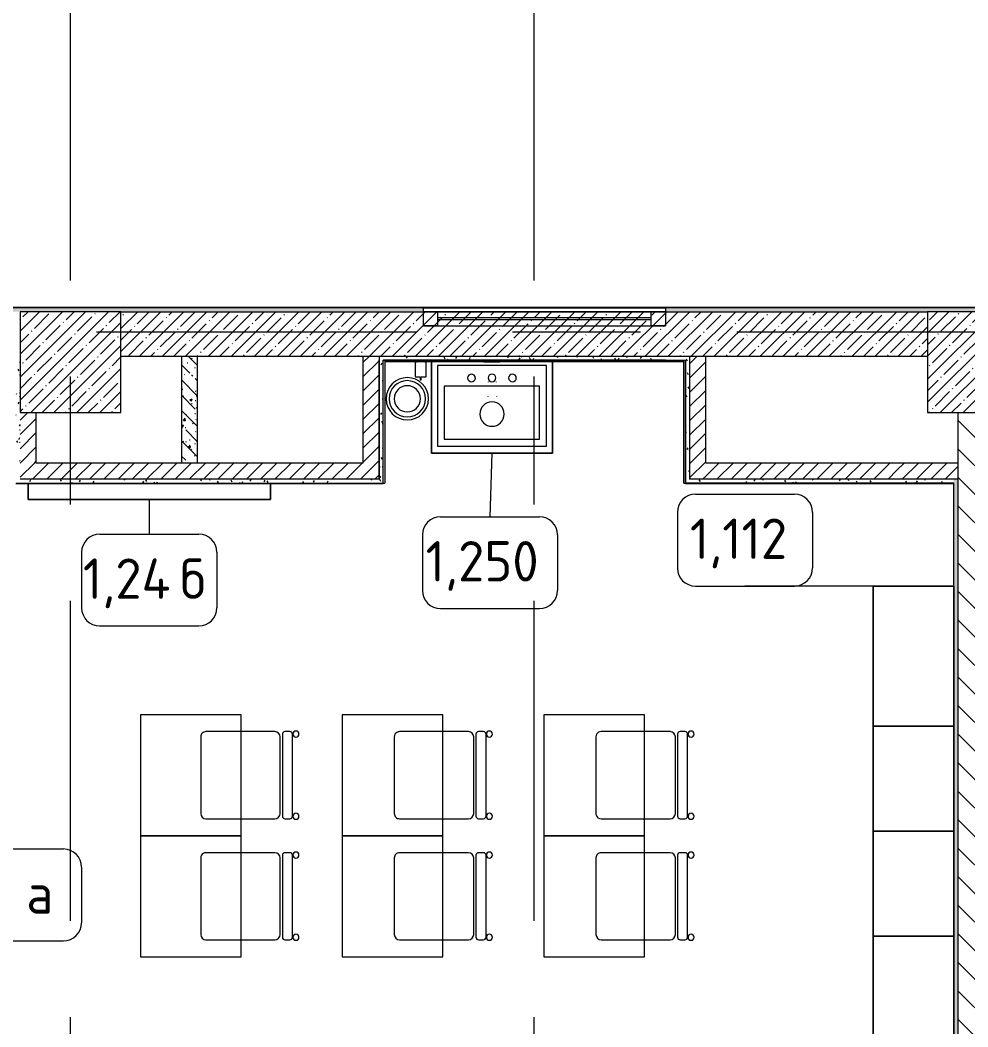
# Model space of a CAD drawing. Header units: millimetres. Extents: x 35092 to 251863, y -8553 to 29549.
# Drawn here: x 51910 to 56610, y 4355 to 9346 of the extents above; entities that cross this region are included whole.
import ezdxf

# ---------------------------------------------------------------- set-up
doc = ezdxf.new("R2010")
doc.units = ezdxf.units.MM
doc.linetypes.add('Осевая', pattern=[3175, 635, -476.25, 1587.5, -476.25])
for name, color, linetype, lineweight in [('0-1', 7, 'Continuous', 9), ('A-GENM', 7, 'Continuous', 9), ('A-GLAZ', 7, 'Continuous', 9), ('A-GLAZ-1', 7, 'Continuous', 13), ('A-WALL', 7, 'Continuous', 9), ('I-FURN-IDEN', 7, 'Continuous', 9), ('I-WALL', 7, 'Continuous', 9), ('P-SANR-FIXT', 7, 'Continuous', 9), ('P-SANR-FIXT-1', 7, 'Continuous', 13), ('S-COLS', 7, 'Continuous', 9), ('Оси-2', 7, 'Осевая', 9)]:
    doc.layers.add(name, color=color, linetype=linetype, lineweight=lineweight)
for name, color, linetype, lineweight, true_color in [('A-WALL-1', 9, 'Continuous', 9, 0x808080), ('A-WALL-FNSH-1', 9, 'Continuous', 9, 0x808080), ('I-FURN-1', 9, 'Continuous', 9, 0x808080), ('P-SANR-FIXT-2', 9, 'Continuous', 13, 0x808080)]:
    doc.layers.add(name, color=color, linetype=linetype, lineweight=lineweight, true_color=true_color)
doc.styles.add('GOST Common', font='GOST_Common.ttf', dxfattribs={"height": 200})
pattern_1 = [(45, (0, 0), (-35.35534, 35.35534), [])]
pattern_2 = [(0, (0, 0), (121.92, 30.48), [10.058, -81.382, 10.058, -81.382, -487.68]), (0, (0, 0), (121.92, 30.48), [-182.88, 10.058, -172.822, 10.058, -81.382, -213.36]), (0, (0, 0), (121.92, 30.48), [-457.2, 10.058, -50.902, 10.058, -142.342]), (120, (45.72, 15.24), (-87.356454, 90.345817), [10.058, -81.382, 10.058, -81.382, -487.68]), (120, (45.72, 15.24), (-87.356454, 90.345817), [-182.88, 10.058, -172.822, 10.058, -81.382, -213.36]), (120, (45.72, 15.24), (-87.356454, 90.345817), [-457.2, 10.058, -50.902, 10.058, -142.342]), (240, (60.96, 76.2), (-34.563546, -120.825817), [10.058, -81.382, 10.058, -81.382, -487.68]), (240, (60.96, 76.2), (-34.563546, -120.825817), [-182.88, 10.058, -172.822, 10.058, -81.382, -213.36]), (240, (60.96, 76.2), (-34.563546, -120.825817), [-457.2, 10.058, -50.902, 10.058, -142.342])]

# ---------------------------------------------------------------- blocks, each defined once
blk = doc.blocks.new('BSC_Колонна _Прямоугольная - 500х500-V3-План расстановки мебели и оборудования 2 этажа в осях 12-23')
at = {"layer": 'S-COLS'}
h = blk.add_hatch(dxfattribs=at)
h.set_pattern_fill('FP_4', color=256, style=0, pattern_type=2)
h.set_pattern_definition([(45, (-52160, -7650), (-57.02463, 57.02463), []), (45, (-52102.975, -7650), (-57.02463, 57.02463), [100.806, -20.161, 3.353, -16.808])])
h.paths.add_polyline_path([(-250, -250), (250, -250), (250, 250), (-250, 250)])
for p, q in [((250, 250), (-250, 250)), ((-250, 250), (-250, -250)), ((250, -250), (250, 250)), ((-250, -250), (250, -250))]:
    blk.add_line(p, q, dxfattribs=at)
blk = doc.blocks.new('BSC_Колонна _Прямоугольная - 500х500-V18-План расстановки мебели и оборудования 2 этажа в осях 12-23')
at = {"layer": 'S-COLS'}
h = blk.add_hatch(dxfattribs=at)
h.set_pattern_fill('FP_29', color=256, style=0, pattern_type=2)
h.set_pattern_definition([(45, (-56660, -7650), (-57.02463, 57.02463), []), (45, (-56602.975, -7650), (-57.02463, 57.02463), [100.806, -20.161, 3.353, -16.808])])
h.paths.add_polyline_path([(-250, -250), (250, -250), (250, 250), (-250, 250)])
for p, q in [((250, 250), (-250, 250)), ((-250, 250), (-250, -250)), ((250, -250), (250, 250)), ((-250, -250), (250, -250))]:
    blk.add_line(p, q, dxfattribs=at)
blk = doc.blocks.new('120_Окно_СКБ_1Ст - 120_Окно_СКБ_1Ст 400х1200 EI30-24228621-План расстановки мебели и оборудования 2 этажа в осях 12-23')
at = {"layer": 'A-GLAZ'}
for p, q in [((600, 110), (-600, 110)), ((530, 80), (-530, 80)), ((530, 70), (-530, 70)), ((-600, 40), (600, 40))]:
    blk.add_line(p, q, dxfattribs=at)
at = {"layer": 'A-GLAZ-1'}
for p, q in [((-600, 40), (-600, 110)), ((-600, 110), (-530, 110)), ((-530, 110), (-530, 40)), ((530, 40), (530, 110)), ((530, 110), (600, 110)), ((600, 110), (600, 40)), ((-530, 40), (-600, 40)), ((600, 40), (530, 40))]:
    blk.add_line(p, q, dxfattribs=at)
blk = doc.blocks.new('Мойка кухонная - Раковина Roca Victoria-N Unik 600х460 мм-V72-План расстановки мебели и оборудования 2 этажа в осях 12-23')
at = {"layer": 'P-SANR-FIXT'}
for p, q in [((270, 0), (-270, 0)), ((-270, 0), (-270, -400)), ((270, -400), (270, 0)), ((236.1, -102.3), (-236.6, -102.3)), ((-236.6, -102.3), (-236.6, -366.4)), ((236.1, -366.4), (236.1, -102.3)), ((-236.6, -366.4), (236.1, -366.4)), ((-270, -400), (270, -400))]:
    blk.add_line(p, q, dxfattribs=at)
for centre, radius, start, end in [((-101.6, -61.9), 19, 90, 180), ((-101.6, -61.9), 19, 360, 90), ((0, -61.9), 19, 360, 180), ((101.6, -61.9), 19.1, 360, 180), ((-101.6, -61.9), 19, 180, 270), ((-101.6, -61.9), 19.1, 270, 360), ((0, -61.9), 19, 180, 360), ((101.6, -61.9), 19.1, 180, 360), ((0, -241.3), 60.5, 360, 180), ((0, -241.3), 60.5, 180, 360)]:
    blk.add_arc(centre, radius, start, end, dxfattribs=at)
blk = doc.blocks.new('Стол базовый прямоугольный - 1_7а-25476368-План расстановки мебели и оборудования 2 этажа в осях 12-23')
at = {"layer": 'I-FURN-1'}
for p, q in [((250, 300), (-250, 300)), ((-250, 300), (-250, -300)), ((250, -300), (250, 300)), ((-250, -300), (250, -300))]:
    blk.add_line(p, q, dxfattribs=at)
blk = doc.blocks.new('Стул Breuer - 1_9а-V80-План расстановки мебели и оборудования 2 этажа в осях 12-23')
at = {"layer": 'I-FURN-1'}
for p, q in [((-215.9, 215.9), (-215.9, 40)), ((190.5, 241.3), (-190.5, 241.3)), ((215.9, 40), (215.9, 215.9)), ((-215.9, 40), (-215.9, -127)), ((215.9, -127), (215.9, 40)), ((-215.9, -176.2), (-215.9, -200.8)), ((203.2, -163.5), (-203.2, -163.5)), ((-190.5, -152.4), (190.5, -152.4)), ((215.9, -200.8), (215.9, -176.2)), ((-203.2, -213.5), (203.2, -213.5))]:
    blk.add_line(p, q, dxfattribs=at)
for centre, radius, start, end in [((-190.5, 215.9), 25.4, 90, 180), ((190.5, 215.9), 25.4, 0, 90), ((-190.5, -127), 25.4, 180, 270), ((190.5, -127), 25.4, 270, 360), ((-203.2, -176.2), 12.7, 90, 180), ((203.2, -176.2), 12.7, 360, 90), ((-203.5, -230.6), 15.1, 360, 180), ((-203.5, -230.6), 15.1, 180, 360), ((-203.2, -200.8), 12.7, 180, 270), ((203.7, -230.6), 15.1, 360, 180), ((203.7, -230.6), 15.1, 180, 360), ((203.2, -200.8), 12.7, 270, 360)]:
    blk.add_arc(centre, radius, start, end, dxfattribs=at)
blk = doc.blocks.new('Стул Breuer - 1_9а-V81-План расстановки мебели и оборудования 2 этажа в осях 12-23')
at = {"layer": 'I-FURN-1'}
for p, q in [((-215.9, 215.9), (-215.9, 40)), ((190.5, 241.3), (-190.5, 241.3)), ((215.9, 40), (215.9, 215.9)), ((-215.9, 40), (-215.9, -127)), ((215.9, -127), (215.9, 40)), ((-215.9, -176.2), (-215.9, -200.8)), ((203.2, -163.5), (-203.2, -163.5)), ((-190.5, -152.4), (190.5, -152.4)), ((215.9, -200.8), (215.9, -176.2)), ((-203.2, -213.5), (203.2, -213.5))]:
    blk.add_line(p, q, dxfattribs=at)
for centre, radius, start, end in [((-190.5, 215.9), 25.4, 90, 180), ((190.5, 215.9), 25.4, 60, 90), ((190.5, 215.9), 25.4, 0, 60), ((-190.5, -127), 25.4, 180, 270), ((190.5, -127), 25.4, 270, 360), ((-203.2, -176.2), 12.7, 90, 180), ((203.2, -176.2), 12.7, 360, 90), ((-203.5, -230.6), 15.1, 360, 180), ((-203.5, -230.6), 15.1, 180, 360), ((-203.2, -200.8), 12.7, 180, 270), ((203.7, -230.6), 15.1, 360, 180), ((203.7, -230.6), 15.1, 180, 360), ((203.2, -200.8), 12.7, 270, 360)]:
    blk.add_arc(centre, radius, start, end, dxfattribs=at)
blk = doc.blocks.new('Стул Breuer - 1_9а-V82-План расстановки мебели и оборудования 2 этажа в осях 12-23')
at = {"layer": 'I-FURN-1'}
for p, q in [((-215.9, 215.9), (-215.9, 0)), ((190.5, 241.3), (-190.5, 241.3)), ((215.9, 0), (215.9, 215.9)), ((-215.9, 0), (-215.9, -127)), ((215.9, -127), (215.9, 0)), ((-215.9, -176.2), (-215.9, -200.8)), ((203.2, -163.5), (-203.2, -163.5)), ((-190.5, -152.4), (190.5, -152.4)), ((215.9, -200.8), (215.9, -176.2)), ((-203.2, -213.5), (203.2, -213.5))]:
    blk.add_line(p, q, dxfattribs=at)
for centre, radius, start, end in [((-190.5, 215.9), 25.4, 135, 180), ((-190.5, 215.9), 25.4, 90, 135), ((190.5, 215.9), 25.4, 75, 90), ((190.5, 215.9), 25.4, 15, 75), ((190.5, 215.9), 25.4, 0, 15), ((-190.5, -127), 25.4, 180, 270), ((190.5, -127), 25.4, 270, 360), ((-203.2, -176.2), 12.7, 90, 180), ((203.2, -176.2), 12.7, 360, 90), ((-203.5, -230.6), 15.1, 360, 180), ((-203.5, -230.6), 15.1, 180, 360), ((-203.2, -200.8), 12.7, 180, 270), ((203.7, -230.6), 15.1, 360, 180), ((203.7, -230.6), 15.1, 180, 360), ((203.2, -200.8), 12.7, 270, 360)]:
    blk.add_arc(centre, radius, start, end, dxfattribs=at)
blk = doc.blocks.new('Стул Breuer - 1_9а-25403171-План расстановки мебели и оборудования 2 этажа в осях 12-23')
at = {"layer": 'I-FURN-1'}
for p, q in [((-215.9, 215.9), (-215.9, 0)), ((190.5, 241.3), (-190.5, 241.3)), ((215.9, 0), (215.9, 215.9)), ((-215.9, 0), (-215.9, -127)), ((215.9, -127), (215.9, 0)), ((-215.9, -176.2), (-215.9, -200.8)), ((203.2, -163.5), (-203.2, -163.5)), ((-190.5, -152.4), (190.5, -152.4)), ((215.9, -200.8), (215.9, -176.2)), ((-203.2, -213.5), (203.2, -213.5))]:
    blk.add_line(p, q, dxfattribs=at)
for centre, radius, start, end in [((-190.5, 215.9), 25.4, 90, 180), ((190.5, 215.9), 25.4, 0, 90), ((-190.5, -127), 25.4, 180, 270), ((190.5, -127), 25.4, 270, 360), ((-203.2, -176.2), 12.7, 90, 180), ((203.2, -176.2), 12.7, 360, 90), ((-203.5, -230.6), 15.1, 360, 180), ((-203.5, -230.6), 15.1, 180, 360), ((-203.2, -200.8), 12.7, 180, 270), ((203.7, -230.6), 15.1, 360, 180), ((203.7, -230.6), 15.1, 180, 360), ((203.2, -200.8), 12.7, 270, 360)]:
    blk.add_arc(centre, radius, start, end, dxfattribs=at)
blk = doc.blocks.new('Стул Breuer - 1_9а-V78-План расстановки мебели и оборудования 2 этажа в осях 12-23')
at = {"layer": 'I-FURN-1'}
for p, q in [((-215.9, 215.9), (-215.9, 0)), ((190.5, 241.3), (-190.5, 241.3)), ((215.9, 0), (215.9, 215.9)), ((-215.9, 0), (-215.9, -127)), ((215.9, -127), (215.9, 0)), ((-215.9, -176.2), (-215.9, -200.8)), ((203.2, -163.5), (-203.2, -163.5)), ((-190.5, -152.4), (190.5, -152.4)), ((215.9, -200.8), (215.9, -176.2)), ((-203.2, -213.5), (203.2, -213.5))]:
    blk.add_line(p, q, dxfattribs=at)
for centre, radius, start, end in [((-190.5, 215.9), 25.4, 105, 180), ((-190.5, 215.9), 25.4, 90, 105), ((190.5, 215.9), 25.4, 60, 90), ((190.5, 215.9), 25.4, 0, 60), ((-190.5, -127), 25.4, 180, 270), ((190.5, -127), 25.4, 270, 360), ((-203.2, -176.2), 12.7, 90, 180), ((203.2, -176.2), 12.7, 360, 90), ((-203.5, -230.6), 15.1, 360, 180), ((-203.5, -230.6), 15.1, 180, 360), ((-203.2, -200.8), 12.7, 180, 270), ((203.7, -230.6), 15.1, 360, 180), ((203.7, -230.6), 15.1, 180, 360), ((203.2, -200.8), 12.7, 270, 360)]:
    blk.add_arc(centre, radius, start, end, dxfattribs=at)
blk = doc.blocks.new('сифон - Для раковины-V169-План расстановки мебели и оборудования 2 этажа в осях 12-23')
at = {"layer": 'P-SANR-FIXT-2'}
for p, q in [((233.5, 40), (231.1, 40)), ((231.1, -40), (231.1, 40)), ((231.1, -40), (233.5, -40))]:
    blk.add_line(p, q, dxfattribs=at)
blk = doc.blocks.new('смеситель для раковины - Default-30607276-План расстановки мебели и оборудования 2 этажа в осях 12-23')
at = {"layer": '0-1'}
for p, q in [((-20.3, -17.5), (-20.3, -19.4)), ((20.3, -19.4), (20.3, -17.5))]:
    blk.add_line(p, q, dxfattribs=at)
at = {"layer": '0-1', "flags": 128}
for points in [[(-21, -89.3), (-21, -88.6), (-21, -88.2), (-21, -88), (-21, -88)], [(21, -88.3), (21, -88.3), (21, -88.5), (21, -88.9), (21, -89.1)]]:
    blk.add_lwpolyline(points, dxfattribs=at)
blk = doc.blocks.new('мусорная корзина - Round_ Metal-30590745-План расстановки мебели и оборудования 2 этажа в осях 12-23')
at = {"layer": 'P-SANR-FIXT-2'}
for radius, start, end in [(105, 0, 180), (90, 360, 180), (65, 0, 180), (105, 180, 360), (90, 180, 360), (65, 180, 360)]:
    blk.add_arc((0, 0), radius, start, end, dxfattribs=at)
blk = doc.blocks.new('TOY_Диспансер мыло - Дозатор Elegance new 11654 019001 хром-30949243-План расстановки мебели и оборудования 2 этажа в осях 12-23')
at = {"layer": 'A-GENM'}
for p, q in [((97.5, 79.7), (97.5, 12)), ((122.2, 81.7), (99.5, 81.7)), ((127.9, 96.6), (122.2, 96.6)), ((122.2, 96.6), (122.2, 81.7)), ((127.9, 81.7), (127.9, 96.6)), ((150.5, 81.7), (127.9, 81.7)), ((152.5, 12), (152.5, 79.7)), ((99.5, 10), (105, 10)), ((105, 10), (105, 7.5)), ((145, 7.5), (145, 10)), ((145, 10), (150.5, 10))]:
    blk.add_line(p, q, dxfattribs=at)
for centre, start, end in [((99.5, 79.7), 90, 180), ((150.5, 79.7), 360, 90), ((99.5, 12), 180, 270), ((150.5, 12), 270, 360)]:
    blk.add_arc(centre, 2, start, end, dxfattribs=at)
blk = doc.blocks.new('шкаф 1_112 - шкаф 1_112-V173-План расстановки мебели и оборудования 2 этажа в осях 12-23')
at = {"layer": 'I-FURN-1'}
for p, q in [((-400, 6070), (-400, 0)), ((0, 6070), (-400, 6070)), ((0, 6070), (-400, 6070)), ((-400, 6070), (-400, 5375)), ((-400, 5375), (-400, 6070)), ((-400, 6070), (0, 6070)), ((0, 5), (0, 6070)), ((0, 6070), (0, 5375)), ((-400, 5375), (0, 5375)), ((0, 5375), (-400, 5375)), ((-400, 5375), (-400, 4855)), ((-400, 4855), (-400, 5375)), ((-400, 5375), (0, 5375)), ((-400, 5375), (0, 5375)), ((0, 5375), (-400, 5375)), ((0, 5375), (0, 4855)), ((-400, 4855), (0, 4855)), ((-400, 4855), (0, 4855)), ((0, 4855), (-400, 4855)), ((0, 4855), (-400, 4855)), ((-400, 4855), (-400, 4335)), ((-400, 4335), (-400, 4855)), ((-400, 4855), (0, 4855)), ((0, 4855), (0, 4335)), ((-400, 4335), (0, 4335)), ((0, 4335), (-400, 4335)), ((-400, 4335), (-400, 3815)), ((-400, 3815), (-400, 4335)), ((-400, 4335), (0, 4335)), ((-400, 4335), (0, 4335)), ((0, 4335), (-400, 4335)), ((0, 4335), (0, 3815))]:
    blk.add_line(p, q, dxfattribs=at)
blk = doc.blocks.new('Марка_Мебель - В прямоуг_Balcon_Марка-25523697-План расстановки мебели и оборудования 2 этажа в осях 12-23')
at = {"layer": 'I-FURN-IDEN'}
for p, q in [((-2.455, 2.278), (2.455, 2.278)), ((-3.355, 1.378), (-3.355, -1.384)), ((3.355, 1.378), (3.355, -1.378)), ((-2.461, -2.278), (2.455, -2.278))]:
    blk.add_line(p, q, dxfattribs=at)
for centre, radius, start, end in [((-2.455, 1.378), 0.9, 90, 180), ((2.455, 1.378), 0.9, 0, 90), ((-2.461, -1.384), 0.893, 180, 270), ((2.455, -1.378), 0.9, 270, 0)]:
    blk.add_arc(centre, radius, start, end, dxfattribs=at)

msp = doc.modelspace()

# ---------------------------------------------------------------- hatches: boundary and pattern name
at = {"layer": 'I-WALL'}
h = msp.add_hatch(dxfattribs=at)
h.set_pattern_fill('FP_58', color=256, style=0, pattern_type=2)
h.set_pattern_definition(pattern_2)
h.paths.add_polyline_path([(74735.4, 7900), (74750, 7900), (74750, 7920), (71685, 7920), (71685, 7900), (71695, 7901.2), (71695, 7908), (71765, 7908), (71765, 7900), (72250, 7900), (72250, 7908), (72320, 7908), (72320, 7900), (73690, 7900), (73690, 7908), (73760, 7908), (73760, 7900)])
h.paths.add_polyline_path([(71645, 7900), (71645, 7920), (69310.5, 7920), (69310.5, 7900), (69320.5, 7900), (69320.5, 7908), (69390.5, 7908), (69390.5, 7900), (70605, 7900), (70605, 7908), (70675, 7908), (70675, 7900), (71089.4, 7900)])
h.paths.add_polyline_path([(68901.8, 7900), (69270.5, 7900), (69270.5, 7920), (67005, 7920), (67005, 7900), (67015, 7900), (67015, 7908), (67085, 7908), (67085, 7900), (68230.5, 7900), (68230.5, 7908), (68300.5, 7908), (68300.5, 7900), (68310.5, 7900)])
h.paths.add_polyline_path([(66714.1, 7900), (66965, 7900), (66965, 7920), (64110, 7920), (64110, 7900), (65925, 7900), (65925, 7908), (65995, 7908), (65995, 7900), (66005, 7900)])
h.paths.add_polyline_path([(62338.9, 7900), (62910, 7900), (62910, 7920), (59931, 7920), (59931, 7900), (61609.7, 7900)])
h.paths.add_polyline_path([(57431, 7900), (57431, 7920), (55110, 7920), (55110, 7900), (56910, 7900)])
h.paths.add_polyline_path([(53588.4, 7900), (53910, 7900), (53910, 7920), (50930, 7920), (50930, 7900), (52859.1, 7900)])
h.paths.add_polyline_path([(48430, 7900), (48430, 7920), (42061, 7920), (42061, 7900), (47910, 7900)])
h.paths.add_polyline_path([(39561, 7900), (39561, 7920), (38742.7, 7920), (38742.7, 7900), (39040, 7900)])
h = msp.add_hatch(dxfattribs=at)
h.set_pattern_fill('FP_17', color=256, style=0, pattern_type=2)
h.set_pattern_definition([(45, (0, 0), (-57.02463, 57.02463), []), (45, (57.025, 0), (-57.02463, 57.02463), [100.806, -20.161, 3.353, -16.808])])
h.paths.add_polyline_path([(56410, 7680), (56410, 7900), (52410, 7900), (52410, 7680), (55776, 7680)])
h = msp.add_hatch(dxfattribs=at)
h.set_pattern_fill('FP_58', color=256, style=0, pattern_type=2)
h.set_pattern_definition(pattern_2)
h.paths.add_polyline_path([(51890, 7070), (51910, 7070), (51910, 7700), (51890, 7700), (51890, 7400)])
h = msp.add_hatch(dxfattribs=at)
h.set_pattern_fill('FP_27', color=256, style=0, pattern_type=2)
h.set_pattern_definition([(135, (0, 0), (-75.43415, -75.43415), [106.68, -17.78, 3.556, -17.78]), (135, (0, 75.39), (-75.43415, -75.43415), []), (50, (0, 0), (127.52922, -11.15758), [13.335, -146.685]), (355, (0, 0), (-24.66966, 133.74002), [10.668, -117.348]), (100.451, (10.63, -0.93), (102.85973, 122.58178), [11.333, -124.663]), (46.184, (0, 35.56), (189.75516, -29.43036), [20.002, -220.027]), (96.636, (15.81, 33.1), (166.1822, 173.1996), [17, -186.995]), (351.184, (0, 35.56), (166.1839, 173.1976), [16.002, -176.022]), (21, (17.78, 26.67), (106.13027, -71.58603), [13.335, -146.685]), (326, (17.78, 26.67), (43.26188, 128.93175), [10.668, -117.348]), (71.451, (26.62, 20.7), (149.39198, 57.34505), [11.333, -124.663]), (37.5, (0, 0), (2.16223, 59.188357), [3.353, -112.573, 3.353, -115.773, -117.792]), (37.5, (0, 0), (2.16223, 59.188357), [-235.052, 3.353, -114.44]), (7.5, (0, 0), (46.77386, 70.12615), [3.353, -64.567, 3.353, -109.906, -44.894]), (7.5, (0, 0), (46.77386, 70.12615), [-181.178, 3.353, -41.542]), (327.5, (-39.65, 0), (94.91367, -4.010093), [3.353, -41.097, 3.353, -135.331, -184.023]), (327.5, (-39.65, 0), (94.91367, -4.010093), [-183.134, 3.353, -180.67]), (317.5, (-57.43, 0), (103.69057, 17.79882), [3.353, -54.432, 3.353, -88.748, -130.683]), (317.5, (-57.43, 0), (103.69057, 17.79882), [-149.885, 3.353, -127.33])])
h.paths.add_polyline_path([(52790, 7150), (52790, 7680), (52710, 7680), (52710, 7150)])
h = msp.add_hatch(dxfattribs=at)
h.set_pattern_fill('FP_22', color=256, style=0, pattern_type=2)
h.set_pattern_definition(pattern_1)
h.paths.add_polyline_path([(53610, 7070), (53690, 7070), (53690, 7680), (53610, 7680), (53610, 7150)])
h = msp.add_hatch(dxfattribs=at)
h.set_pattern_fill('FP_58', color=256, style=0, pattern_type=2)
h.set_pattern_definition(pattern_2)
h.paths.add_polyline_path([(55209, 7660), (55210, 7660), (55210, 7680), (53690, 7680), (53690, 7660), (55110, 7660)])
h = msp.add_hatch(dxfattribs=at)
h.set_pattern_fill('FP_58', color=256, style=0, pattern_type=2)
h.set_pattern_definition(pattern_2)
h.paths.add_polyline_path([(53710, 7050), (53710, 7660), (53690, 7660), (53690, 7050)])
h = msp.add_hatch(dxfattribs=at)
h.set_pattern_fill('FP_58', color=256, style=0, pattern_type=2)
h.set_pattern_definition(pattern_2)
h.paths.add_polyline_path([(55210, 7070), (55230, 7070), (55230, 7680), (55210, 7680), (55210, 7282.5)])
h = msp.add_hatch(dxfattribs=at)
h.set_pattern_fill('FP_22', color=256, style=0, pattern_type=2)
h.set_pattern_definition(pattern_1)
h.paths.add_polyline_path([(55310, 7070), (55310, 7680), (55230, 7680), (55230, 7070)])
h = msp.add_hatch(dxfattribs=at)
h.set_pattern_fill('FP_22', color=256, style=0, pattern_type=2)
h.set_pattern_definition(pattern_1)
h.paths.add_polyline_path([(51990, 7150), (51990, 7400), (51910, 7400), (51910, 7150)])
h = msp.add_hatch(dxfattribs=at)
h.set_pattern_fill('FP_19', color=256, style=0, pattern_type=2)
h.set_pattern_definition([(135, (0, 0), (-70.71068, -70.71068), [])])
h.paths.add_polyline_path([(56760, 425), (56760, 7400), (56560, 7400), (56560, 425)])
h = msp.add_hatch(dxfattribs=at)
h.set_pattern_fill('FP_22', color=256, style=0, pattern_type=2)
h.set_pattern_definition(pattern_1)
h.paths.add_polyline_path([(53610, 7070), (53610, 7150), (51910, 7150), (51910, 7070), (52859.1, 7070)])
h = msp.add_hatch(dxfattribs=at)
h.set_pattern_fill('FP_22', color=256, style=0, pattern_type=2)
h.set_pattern_definition(pattern_1)
h.paths.add_polyline_path([(56258.5, 7070), (56258.5, 7150), (55310, 7150), (55310, 7070), (55776, 7070)])
h = msp.add_hatch(dxfattribs=at)
h.set_pattern_fill('FP_22', color=256, style=0, pattern_type=2)
h.set_pattern_definition(pattern_1)
h.paths.add_polyline_path([(56540, 7070), (56560, 7070), (56560, 7150), (56258.5, 7150), (56258.5, 7070)])
h = msp.add_hatch(dxfattribs=at)
h.set_pattern_fill('FP_58', color=256, style=0, pattern_type=2)
h.set_pattern_definition(pattern_2)
h.paths.add_polyline_path([(53690, 7050), (53690, 7070), (51890, 7070), (51890, 7050), (52859.1, 7050)])
h = msp.add_hatch(dxfattribs=at)
h.set_pattern_fill('FP_58', color=256, style=0, pattern_type=2)
h.set_pattern_definition(pattern_2)
h.paths.add_polyline_path([(56539, 7050), (56540, 7050), (56540, 7070), (55210, 7070), (55210, 7050), (55776, 7050)])
h = msp.add_hatch(dxfattribs=at)
h.set_pattern_fill('FP_58', color=256, style=0, pattern_type=2)
h.set_pattern_definition(pattern_2)
h.paths.add_polyline_path([(56540, 470), (56560, 470), (56560, 7070), (56540, 7070), (56540, 471)])

# ---------------------------------------------------------------- linework, layer by layer
at = {"layer": 'A-WALL'}
for p, q in [((53910, 7920), (50930, 7920)), ((57431, 7920), (55110, 7920)), ((53690, 7680), (53690, 7660)), ((53690, 7070), (53690, 7660)), ((53690, 7660), (53690, 7070)), ((53710, 7659), (53711, 7659)), ((55110, 7660), (55209, 7660)), ((55209, 7659), (55209, 7660)), ((55210, 7070), (55210, 7660)), ((56560, 7400), (56560, 425)), ((56540, 7050), (55210, 7050)), ((56540, 470), (56540, 7050))]:
    msp.add_line(p, q, dxfattribs=at)
at = {"layer": 'A-WALL-1'}
for p, q in [((52410, 7900), (55110, 7900)), ((53910, 7900), (53910, 7920)), ((55110, 7920), (55110, 7900)), ((55110, 7900), (56410, 7900)), ((52410, 7680), (56410, 7680)), ((52710, 7680), (52710, 7150)), ((52790, 7150), (52790, 7680)), ((53610, 7680), (53610, 7150)), ((53710, 7050), (53710, 7660)), ((55209, 7660), (55210, 7660)), ((55230, 7680), (55230, 7070)), ((55310, 7150), (55310, 7680)), ((51990, 7150), (51990, 7400)), ((53610, 7150), (51990, 7150)), ((56560, 7150), (55310, 7150)), ((51890, 7050), (53710, 7050)), ((53690, 7070), (51910, 7070)), ((56560, 7070), (55230, 7070))]:
    msp.add_line(p, q, dxfattribs=at)
at = {"layer": 'A-WALL-FNSH-1'}
for p, q in [((57431, 7921), (50930, 7921)), ((55110, 7660), (53710, 7660)), ((53711, 7659), (55209, 7659)), ((53711, 7049), (53711, 7659)), ((55209, 7659), (55209, 7049)), ((51889, 7049), (53711, 7049)), ((55209, 7049), (56539, 7049)), ((55210, 7050), (55210, 7070)), ((56539, 7049), (56539, 471))]:
    msp.add_line(p, q, dxfattribs=at)
at = {"layer": 'I-FURN-1'}
for p, q in [((53950, 7652), (53950, 7199)), ((53950, 7199), (53950, 7652)), ((54550, 7199), (54550, 7652)), ((54550, 7652), (54550, 7199)), ((53950, 7199), (54550, 7199)), ((54550, 7199), (53950, 7199)), ((51950, 7050), (51950, 6970)), ((51950, 6970), (51950, 7050)), ((53150.9, 6970), (53150.9, 7050)), ((53150.9, 7050), (53150.9, 6970)), ((51950, 6970), (53150.9, 6970)), ((53150.9, 6970), (51950, 6970))]:
    msp.add_line(p, q, dxfattribs=at)
at = {"layer": 'I-FURN-IDEN'}
for p, q in [((54250, 7199), (54240.1, 6883.8)), ((52550.4, 6970), (52550.4, 6797.7)), ((56340, 6540), (55504.7, 6540))]:
    msp.add_line(p, q, dxfattribs=at)
at = {"layer": 'I-WALL'}
for p, q in [((53910, 7920), (55110, 7920)), ((55201.5, 7652), (53718, 7652)), ((53718, 7652), (53718, 7050)), ((55201.5, 7050), (55201.5, 7652)), ((55209.5, 7660), (55209.5, 7050)), ((53710, 7050), (53718, 7050)), ((55201.5, 7050), (55209.5, 7050))]:
    msp.add_line(p, q, dxfattribs=at)
at = {"layer": 'Оси-2'}
for p, q in [((52160, 593.7), (52160, 24898.1)), ((54460, 593.7), (54460, 24898.1)), ((38477.2, 7800), (82200, 7800))]:
    msp.add_line(p, q, dxfattribs=at)

# ---------------------------------------------------------------- block references
at = {"layer": 'A-GLAZ'}
msp.add_blockref('120_Окно_СКБ_1Ст - 120_Окно_СКБ_1Ст 400х1200 EI30-24228621-План расстановки мебели и оборудования 2 этажа в осях 12-23', (54510, 7790), dxfattribs=at)
at = {"layer": 'I-FURN-1'}
for name, p in [('шкаф 1_112 - шкаф 1_112-V173-План расстановки мебели и оборудования 2 этажа в осях 12-23', (56540, 470)), ('Стол базовый прямоугольный - 1_7а-25476368-План расстановки мебели и оборудования 2 этажа в осях 12-23', (52756.9, 5602.5)), ('Стол базовый прямоугольный - 1_7а-25476368-План расстановки мебели и оборудования 2 этажа в осях 12-23', (53756.9, 5602.5)), ('Стол базовый прямоугольный - 1_7а-25476368-План расстановки мебели и оборудования 2 этажа в осях 12-23', (54756.9, 5602.5)), ('Стол базовый прямоугольный - 1_7а-25476368-План расстановки мебели и оборудования 2 этажа в осях 12-23', (52756.9, 5002.5)), ('Стол базовый прямоугольный - 1_7а-25476368-План расстановки мебели и оборудования 2 этажа в осях 12-23', (53756.9, 5002.5)), ('Стол базовый прямоугольный - 1_7а-25476368-План расстановки мебели и оборудования 2 этажа в осях 12-23', (54756.9, 5002.5))]:
    msp.add_blockref(name, p, dxfattribs=at)
at = {"layer": 'I-FURN-1', "rotation": 89.99999999999959}
for name, p in [('Стул Breuer - 1_9а-V80-План расстановки мебели и оборудования 2 этажа в осях 12-23', (53046.9, 5602.5)), ('Стул Breuer - 1_9а-V82-План расстановки мебели и оборудования 2 этажа в осях 12-23', (54006.9, 5602.5)), ('Стул Breuer - 1_9а-V78-План расстановки мебели и оборудования 2 этажа в осях 12-23', (55006.9, 5602.5)), ('Стул Breuer - 1_9а-V81-План расстановки мебели и оборудования 2 этажа в осях 12-23', (53046.9, 5002.5)), ('Стул Breuer - 1_9а-25403171-План расстановки мебели и оборудования 2 этажа в осях 12-23', (54006.9, 5002.5)), ('Стул Breuer - 1_9а-25403171-План расстановки мебели и оборудования 2 этажа в осях 12-23', (55006.9, 5002.5))]:
    msp.add_blockref(name, p, dxfattribs=at)
at = {"layer": 'I-FURN-IDEN', "xscale": 99.99999999999993, "yscale": 99.99999999999993, "zscale": 99.99999999999993}
for p in [(55504.7, 6767.8), (54240.1, 6656.1), (52550.4, 6570), (51879.5, 5008.9)]:
    msp.add_blockref('Марка_Мебель - В прямоуг_Balcon_Марка-25523697-План расстановки мебели и оборудования 2 этажа в осях 12-23', p, dxfattribs=at)
at = {"layer": 'P-SANR-FIXT-1', "rotation": 180}
msp.add_blockref('TOY_Диспансер мыло - Дозатор Elegance new 11654 019001 хром-30949243-План расстановки мебели и оборудования 2 этажа в осях 12-23', (54021.8, 7659.5), dxfattribs=at)
at = {"layer": 'P-SANR-FIXT-1'}
msp.add_blockref('Мойка кухонная - Раковина Roca Victoria-N Unik 600х460 мм-V72-План расстановки мебели и оборудования 2 этажа в осях 12-23', (54250, 7634), dxfattribs=at)
at = {"layer": 'P-SANR-FIXT-2', "rotation": 89.99999999999972}
msp.add_blockref('сифон - Для раковины-V169-План расстановки мебели и оборудования 2 этажа в осях 12-23', (54249.5, 7418.5), dxfattribs=at)
at = {"layer": 'P-SANR-FIXT-2'}
for name, p in [('мусорная корзина - Round_ Metal-30590745-План расстановки мебели и оборудования 2 этажа в осях 12-23', (53830, 7468.5)), ('смеситель для раковины - Default-30607276-План расстановки мебели и оборудования 2 этажа в осях 12-23', (54252, 7569.7))]:
    msp.add_blockref(name, p, dxfattribs=at)
at = {"layer": 'S-COLS'}
for name, p in [('BSC_Колонна _Прямоугольная - 500х500-V3-План расстановки мебели и оборудования 2 этажа в осях 12-23', (52160, 7650)), ('BSC_Колонна _Прямоугольная - 500х500-V18-План расстановки мебели и оборудования 2 этажа в осях 12-23', (56660, 7650))]:
    msp.add_blockref(name, p, dxfattribs=at)

# ---------------------------------------------------------------- texts
at = {"layer": 'I-FURN-IDEN', "char_height": 200, "attachment_point": 1, "style": 'GOST Common'}
for s, insert, width in [('1,112', (55231.7, 6874.8), 625.316), ('1,250', (53921.1, 6763.1), 737.552), ('1,24', (52221.4, 6677), 585.232), ('\\fGOST Common|b0|i0|c204|p34|;б', (52704.3, 6677), 176.371), ('\\fGOST Common|b0|i0|c204|p34|;а', (51940.5, 5115.9), 200.422)]:
    msp.add_mtext(s, dxfattribs=dict(at, insert=insert, width=width))

doc.saveas('drawing.dxf')
